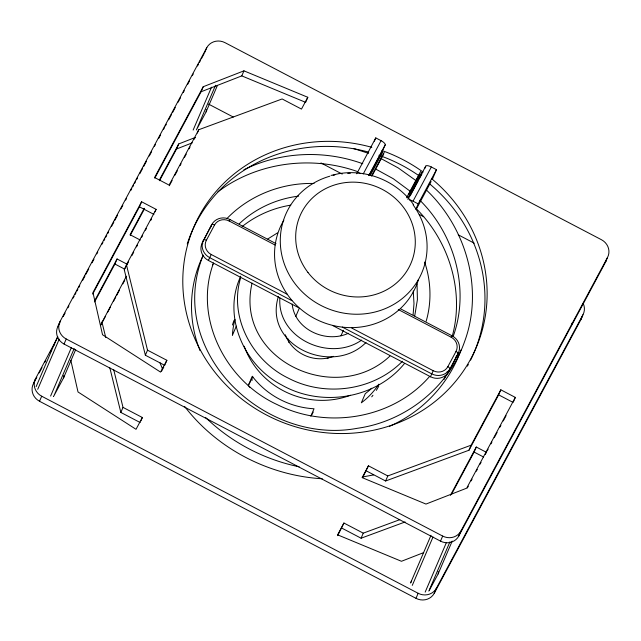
<?xml version="1.0" encoding="UTF-8"?>
<svg xmlns="http://www.w3.org/2000/svg" width="641" height="641" viewBox="0 0 641 641"><rect width="100%" height="100%" fill="white"/><g stroke="black" fill="none" stroke-linecap="round" stroke-linejoin="round"><path stroke-width="0.96" d="M279.877 298.049C276.984 338.6 330.131 362.373 361.684 340.067M413.108 314.635L413.99 303.642L413.261 290.958M252.089 283.098C234.037 359.585 335.852 407.115 389.88 356.108M414.727 315.869L417.411 299.659L417.051 284.035M452.266 336.172C464.669 291.254 449.012 241.256 416.321 208.718M240.599 277.93C228.693 317.359 252.314 360.851 288.426 378.198C324.939 397.316 373.366 390.922 402.444 361.26M426.169 321.221C431.802 301.959 431.048 281.022 424.622 262.057M278.402 296.463C262.938 345.924 332.639 376.443 365.979 342.494M453.051 336.797C470.117 289.924 454.974 234.975 419.927 200.304M213.565 262.986C193.085 317.632 225.616 380.954 277.104 404.559C326.678 429.566 392.332 419.126 429.278 376.82M461.023 349.882C449.061 383.743 422.459 411.899 389.592 426.265M202.804 256.152C165.538 350.851 263.491 445.815 357.237 428.308C405.28 421.706 448.636 387.444 464.629 341.469C483.787 289.444 466.44 228.276 426.85 190.441M202.804 243.676A2.74 0.913 28.2 0 1 202.356 242.707L211.754 224.59A13.709 12.924 23.2 0 1 230.007 219.551L229.141 220.985A10.969 10.344 23.2 0 0 214.543 225.023A2.74 0.913 28.2 0 0 211.754 224.59L202.356 242.707A13.709 12.924 23.2 0 0 208.389 260.462L211.193 254.485A10.969 10.344 23.2 0 1 206.362 240.279L214.543 225.023M447.049 371.716A2.74 0.913 28.2 0 0 448.684 371.66L458.083 353.544A13.709 12.924 23.2 0 0 452.049 335.788L451.184 337.222A10.969 10.344 23.2 0 1 456.015 351.428A2.74 0.913 28.2 0 1 458.083 353.544L448.684 371.66A13.709 12.924 23.2 0 1 430.432 376.7L333.12 325.756M583.23 303.505A13.709 12.924 23.2 0 1 582.981 314.699L580.818 319.747L434.237 593.294A13.709 12.924 23.2 0 1 415.985 598.333L39.534 401.266A13.709 12.924 23.2 0 1 33.5 383.51L35.664 378.462L57.882 336.99M58.019 326.301L60.182 321.253L206.763 47.706A13.709 12.924 23.2 0 1 225.015 42.667L601.466 239.734A13.709 12.924 23.2 0 1 607.5 257.49L605.336 262.538L458.756 536.076A13.709 12.924 23.2 0 1 440.511 541.124L64.06 344.057A13.709 12.924 23.2 0 1 58.019 326.301L59.909 322.768M36.128 386.659L57.634 336.485M37.723 389.303L59.228 339.121M39.534 401.266L41.697 396.218A13.709 12.924 23.2 0 1 35.664 378.462M64.06 344.057L66.223 339.001A13.709 12.924 23.2 0 1 60.182 321.253M50.607 396.042L71.335 347.686M74.204 348.504L53.868 395.954L63.579 377.837L75.702 349.553M204.599 52.754L206.763 47.706M94.604 301.919L114.907 264.02L117.071 258.972L127.311 264.332M92.681 294.059L139.434 206.811L141.597 201.763L156.1 209.351L155.018 211.875M100.469 325.308L126.397 276.239M126.429 264.725L147.526 350.17L166.868 360.298L164.705 365.346L145.363 355.218L124.266 269.781L126.429 264.725L156.1 209.351M159.553 180.714L176.555 148.984L178.719 143.937L195.369 137.438M201.074 91.767L203.237 86.719L243.949 70.839L307.8 97.288L305.637 102.336L241.785 75.886L201.074 91.767L154.793 178.142M193.141 130.051L211.522 87.168M215.56 85.245L196.402 129.955L206.106 111.838L217.451 85.381M197.332 133.088L198.774 129.722L282.136 98.962L301.478 109.09L307.8 97.288M241.785 75.886L243.949 70.839M140.187 422.555L120.845 412.435L123.008 407.38L113.657 369.52M145.363 355.218L147.526 350.17M140.908 420.873L142.35 417.507L123.008 407.38M236.329 326.149L232.411 335.291A79.612 75.045 23.2 0 1 235.015 319.514M249.95 387.436A79.612 75.045 23.2 0 1 248.339 385.401L252.258 376.259A79.612 75.045 23.2 0 0 314.026 408.766L310.845 416.193M356.733 173.775L375.77 137.895L381.066 140.667A5.489 1.827 28.2 0 1 385.201 144.89L384.119 147.414M295.709 316.582L299.259 308.297M374.328 141.26L375.77 137.895M341.004 335.788L343.376 330.267M424.679 168.647L425.76 166.123A5.489 1.827 28.2 0 1 431.337 166.989L436.489 169.681L432.523 178.935M416.001 208.926L418.172 203.878L436.489 169.681M337.687 535.668L343.921 523.032L363.263 533.152L399.792 519.675M362.662 477.609L368.439 465.815L387.789 475.942L471.143 445.183L500.821 389.808L515.324 397.404L513.521 401.611M341.757 528.08L361.099 538.208L363.263 533.152M366.275 470.863L385.618 480.99L387.789 475.942M444.157 379.36L445.599 375.995M410.585 582.949A2.74 2.588 23.2 0 1 410.681 582.733L431.016 535.291M385.618 480.99L468.98 450.23L471.143 445.183M412.283 585.377L433.004 537.022M451.52 494.259L474.132 452.073L476.295 447.025L486.535 452.386M468.98 450.23L498.658 394.856L500.821 389.808M415.985 598.333L418.148 593.286A13.709 12.924 23.2 0 0 436.401 588.246L582.981 314.699M440.511 541.124L442.675 536.068A13.709 12.924 23.2 0 0 460.919 531.028L607.5 257.49M425.167 592.124L446.28 542.855M428.813 591.114L449.934 541.845M429.35 590.297L438.132 573.911L452.209 541.068M434.237 593.294L436.401 588.246M458.756 536.076L460.919 531.028M571.347 325.115L572.517 322.383M212.411 265.254L212.94 264.052M240.76 276.199C221.978 315.997 243.884 365.466 281.736 384.977C320.925 407.46 375.362 399.087 404.279 363.776M203.357 255.158C189.055 283.602 187.885 317.888 198.862 347.638M456.015 351.428L447.835 366.692A10.969 10.344 23.2 0 1 433.236 370.722L430.375 376.844L430.6 376.507M63.219 316.59L65.118 313.064M67.954 307.768L68.899 306.005M73.154 298.065L74.1 296.294M75.045 294.531L75.991 292.769M76.936 291.006L77.882 289.235M78.827 287.472L79.772 285.71M82.609 280.413L84.973 275.999M85.918 274.236L88.754 268.94M92.064 262.762L93.955 259.236M96.791 253.94L97.736 252.177M101.991 244.237L102.937 242.466M103.89 240.704L104.836 238.941M105.781 237.178L106.726 235.407M107.672 233.645L108.617 231.882M111.454 226.585L113.818 222.179M114.763 220.408L117.599 215.112M120.909 208.942L122.8 205.408M125.636 200.112L126.581 198.349M130.836 190.409L131.782 188.646M132.727 186.876L133.673 185.113M134.618 183.35L135.563 181.587M136.509 179.817L137.454 178.054M139.818 173.639L142.663 168.351M143.608 166.58L146.444 161.292M149.281 155.995L151.645 151.58M154.481 146.284L155.426 144.521M158.736 138.344L160.627 134.818M163.463 129.522L164.408 127.759M165.354 125.997L166.299 124.226M168.663 119.819L171.5 114.523M172.445 112.76L175.281 107.464M178.118 102.167L180.482 97.752M183.326 92.464L184.271 90.693M187.581 84.516L189.472 80.99M192.308 75.694L193.253 73.931M197.508 65.991L198.454 64.228M199.399 62.457L200.345 60.695M201.29 58.932L204.126 53.636M33.5 383.51L36.809 377.341M39.173 372.926L42.01 367.63M44.846 362.333L45.791 360.571M50.046 352.63L50.992 350.867M53.828 345.571L54.773 343.808M141.597 201.763L92.953 292.536L102.536 334.754L160.546 372.092L166.868 360.298M203.237 86.719L154.593 177.501L169.104 185.097L198.774 129.722M94.403 301.278L117.071 258.972M144.241 208.277L130.075 234.718L140.315 240.079M159.353 180.073L178.719 143.937M130.267 235.359L144.441 208.918M124.266 269.781L128.504 261.865M131.806 255.711L133.689 252.201M136.509 246.921L137.454 245.166M141.693 237.258L142.639 235.495M145.459 230.223L146.404 228.468M150.643 220.552L151.588 218.797M169.296 185.746L172.117 180.474M174.945 175.201L177.301 170.802M180.129 165.53L181.066 163.776M184.368 157.622L186.251 154.104M189.079 148.832L190.016 147.069M194.255 139.161L195.201 137.406M100.685 325.235L101.631 323.481M102.568 321.718L105.396 316.446M107.752 312.047L110.581 306.775M113.401 301.502L115.757 297.112M116.702 295.349L119.522 290.077M122.824 283.923L124.707 280.405M161.548 371.243L163.808 367.029M142.35 417.507L136.028 429.31L78.01 391.963L70.822 360.306M248.339 385.401L252.842 377.004M363.215 173.983L381.066 140.667M368.759 175.578L385.201 144.89M369.192 175.434L383.759 148.255M370.514 175.009L382.733 152.213M371.548 176.059L384.231 152.39M371.988 175.922L383.735 154M406.57 197.765L420.664 171.459M408.886 194.111L419.222 174.825M407.964 197.981L421.586 172.549M407.908 199.439L425.76 166.123M410.224 195.793L418.212 180.89M419.15 179.135L421.97 173.871M409.375 199.872A5.489 1.827 28.2 0 1 413.02 201.178L431.337 166.989M416.081 209.623L431.113 181.563M311.454 415.392L313.249 412.043M368.439 465.815L362.117 477.617L425.969 504.066L466.68 488.178L515.324 397.404M343.921 523.032L337.599 534.834L401.45 561.284L423.653 552.614M450.391 495.365L476.295 447.025M410.681 582.733L411.602 581.01M467.353 487.945L468.299 486.182M471.127 480.894L472.072 479.131M476.327 471.199L477.273 469.436M480.101 464.148L481.046 462.385M485.301 454.453L486.247 452.69M487.184 450.927L488.13 449.165M490.966 443.876L491.911 442.114M494.275 437.707L497.104 432.419M499.94 427.13L500.885 425.368M503.241 420.961L506.078 415.672M208.637 260.134L208.437 260.478L298.618 307.696M226.818 218.685C249.229 195.329 281.808 182.605 314.058 183.478M239.197 223.837C255.35 208.501 276.583 198.758 298.666 196.122M242.154 226.561C256.144 215.376 273.098 208.013 290.758 205.144M217.956 191.779C257.257 162.221 311.358 155.21 357.462 171.556M267.794 238.957L277.449 232.923M243.884 169.761C280.502 151.588 324.466 149.778 362.766 163.743M348.343 333.288C326.109 343.648 294.564 329.706 292.2 304.058M176.555 148.984L192.284 142.847M361.099 538.208L405.12 521.958M331.036 175.418L337.951 173.863M373.703 474.909L362.325 477M338.448 173.767C366.676 168.727 397.011 181.219 413.565 204.615M322.311 478.771C268.996 475.654 217.323 449.012 184.712 406.562M299.115 466.776C264.1 459.565 231.169 442.33 205.521 417.395M353.64 148.528L368.567 153.343M381.163 158.656L398.229 167.934L415.48 180.241M376.051 169.248L393.254 178.711L410.296 191.322M357.454 172.092L360.098 173.479M413.02 201.178L418.172 203.878M208.461 104.05L233.268 117.039M320.957 162.942L342.214 174.072M419.278 214.415L423.709 216.73M458.251 234.814L474.196 243.155M230.007 219.551L276.007 243.628M400.737 308.93L452.049 335.788M229.141 220.985L275.109 245.054M398.277 309.531L451.184 337.222M139.434 206.811L153.936 214.398M498.658 394.856L513.161 402.452M211.193 254.485L287.521 294.443M351.709 328.04L433.236 370.722M291.879 300.677L209.615 257.602A13.709 12.924 23.2 0 1 203.574 239.854A2.74 0.913 28.2 0 1 206.362 240.279M342.31 327.07L431.657 373.839A13.709 12.924 23.2 0 0 449.902 368.799A2.74 0.913 28.2 0 0 447.835 366.692M114.907 264.02L124.298 268.94M474.132 452.073L483.522 456.985M66.223 339.001L442.675 536.068M41.697 396.218L418.148 593.286M162.421 368.775L159.889 362.59M199.143 348.375L199.968 350.587M101.911 321.942L105.741 337.478M109.811 367.774L120.845 412.435M350.371 395.273A79.612 75.045 23.2 0 1 244.213 346.22M378.735 386.186A79.612 75.045 23.2 0 1 376.315 390.361M372.958 395.249A79.612 75.045 23.2 0 1 371.732 396.835M232.451 325.027A79.612 75.045 23.2 0 1 234.077 320.316M252.33 380.217A66.344 62.538 23.2 0 1 251.344 378.607M333.424 356.34A35.928 33.861 23.2 0 1 285.301 334.77M378.775 384.199A79.612 75.045 23.2 0 1 361.356 402.796L365.274 393.654A79.612 75.045 23.2 0 0 371.724 388.23M438.18 571.668A2.74 2.588 23.2 0 1 438.132 573.911M63.627 375.594A2.74 2.588 23.2 0 1 63.579 377.837M53.604 396.346A2.74 2.588 23.2 0 1 53.435 396.531M206.162 109.603A2.74 2.588 23.2 0 1 206.106 111.838M413.044 204.791A74.044 69.797 23.2 0 1 390.77 306.053A74.044 69.797 23.2 0 1 286.976 270.414A74.044 69.797 23.2 0 1 329.811 176.211M333.136 175.33A74.044 69.797 23.2 0 1 334.818 174.953M347.71 173.35A74.044 69.797 23.2 0 1 350.331 173.294M418.477 279.54A74.044 69.797 23.2 0 1 319.723 320.997A74.044 69.797 23.2 0 1 283.843 220.232M458.075 353.015A13.709 12.924 23.2 0 1 456.857 356.396A2.74 0.913 28.2 0 1 456.088 356.644M211.129 226.449A13.709 12.924 23.2 0 0 210.528 227.443A2.74 0.913 28.2 0 0 210.569 227.843M582.028 316.366A13.709 12.924 23.2 0 1 580.818 319.747M431.505 178.583A153.503 144.698 23.2 0 1 408.91 418.06A153.503 144.698 23.2 0 1 184.103 300.381A153.503 144.698 23.2 0 1 371.828 147.342M381.964 150.547A153.503 144.698 23.2 0 1 423.132 172.1M468.299 364.481A153.503 144.698 23.2 0 1 467.401 366.107M187.252 243.909A153.503 144.698 23.2 0 1 368.719 152.133M378.903 155.282A153.503 144.698 23.2 0 1 418.637 175.498M429.342 183.63A153.503 144.698 23.2 0 1 470.582 360.106M606.546 259.156A13.709 12.924 23.2 0 1 605.336 262.538M329.113 357.253A24.678 23.268 23.2 0 1 327.206 358.648M288.77 342.318A24.678 23.268 23.2 0 1 288.394 339.121M307.968 272.449A60.334 56.873 23.2 0 0 410.697 263.884A60.334 56.873 23.2 0 0 347.791 182.356A60.334 56.873 23.2 0 0 307.968 272.449"/></g></svg>
